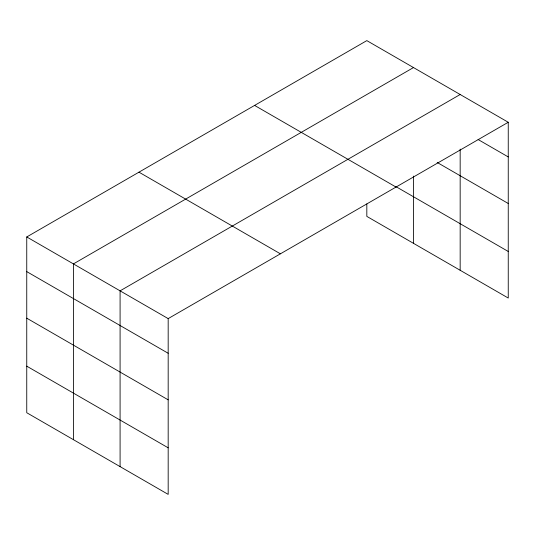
<?xml version="1.0" encoding="UTF-8"?>
<svg xmlns="http://www.w3.org/2000/svg" width="535" height="535" viewBox="0 0 535 535"><rect width="100%" height="100%" fill="white"/><g stroke="black" fill="none" stroke-linecap="round" stroke-linejoin="round"><path stroke-width="0.8" d="M508.25 122.268L366.823 40.62L26.75 236.958L26.75 412.732L168.177 494.38L168.177 318.613L508.25 122.268L508.25 298.042L366.823 216.387L366.823 203.915M460.167 149.125L460.167 270.275M413.495 67.564L73.422 263.902L73.422 439.676M460.167 94.508L120.087 290.853L120.087 466.62M478.109 139.528L508.25 156.929M437.189 162.466L508.25 203.494M395.546 186.401L508.25 251.47M254.6 105.415L396.027 187.063M138.973 172.17L280.4 253.817M26.75 236.958L168.177 318.613M26.75 271.62L168.177 353.267M26.75 318.185L168.177 399.839M26.75 366.161L168.177 447.815M413.495 176.089L413.495 243.331"/></g></svg>
